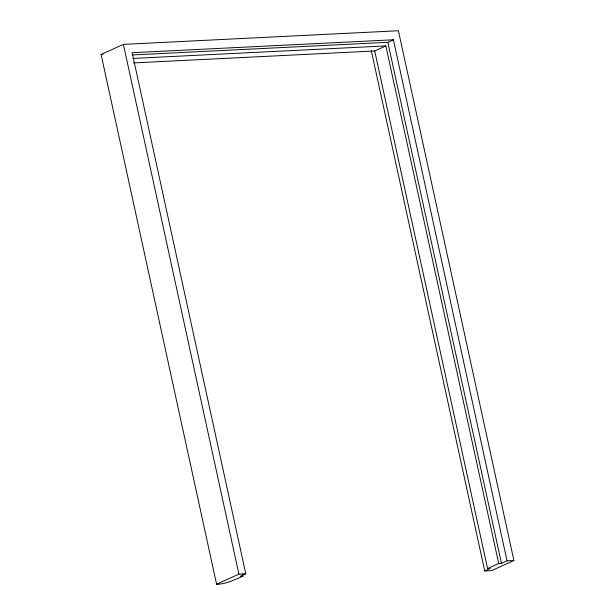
<?xml version="1.0" encoding="UTF-8"?>
<svg xmlns="http://www.w3.org/2000/svg" width="615" height="615" viewBox="0 0 615 615"><rect width="100%" height="100%" fill="white"/><g stroke="black" fill="none" stroke-linecap="round" stroke-linejoin="round"><path stroke-width="0.92" d="M242.541 574.31L242.948 576.186C234.369 579.707 226.036 584.258 216.595 584.25L101.091 54.489L123.392 44.372L398.405 30.75L513.909 560.511L491.608 570.628L484.735 570.974L371.322 50.83M132.21 54.966L387.842 42.304L393.423 39.775L507.037 560.849L501.456 563.378L498.711 563.517L487.557 568.575L374.704 50.976L385.851 45.917L498.711 563.517M216.595 584.25L238.897 574.133L245.777 573.787L132.163 52.713L393.423 39.775M245.777 573.787L240.196 576.324L242.948 576.186M484.735 570.974L490.309 568.445L487.557 568.575M101.091 54.489L103.005 54.397M132.971 58.44L385.851 45.917M133.309 62.93L374.704 50.976M507.037 560.849L513.909 560.511M387.842 42.304L501.456 563.378M123.392 44.372L238.897 574.133"/></g></svg>
